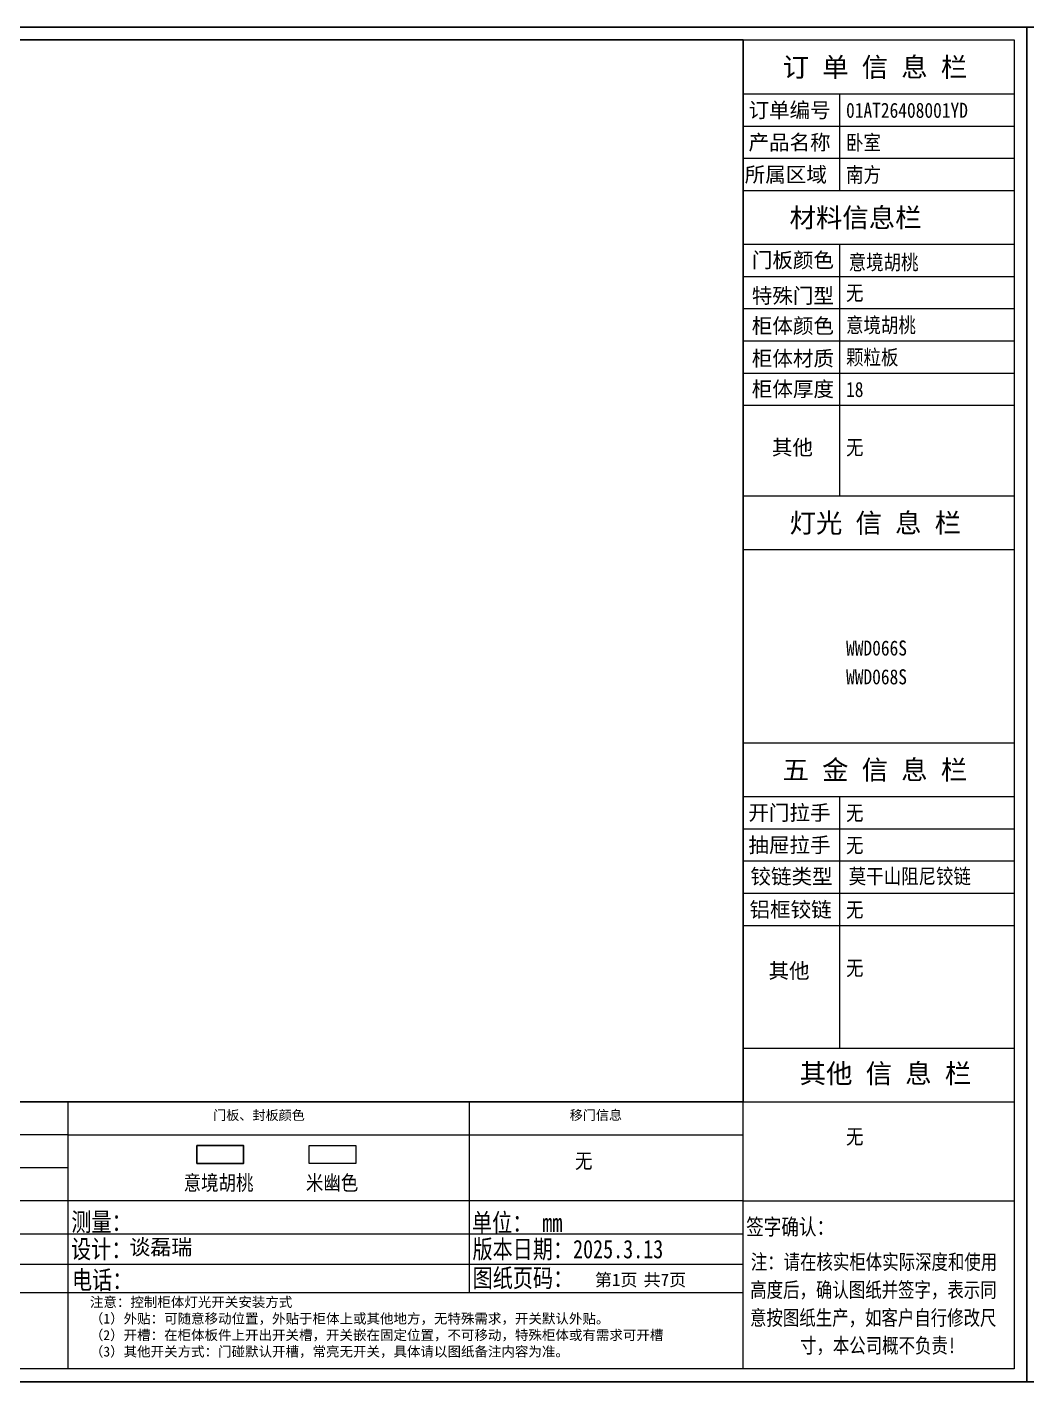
# Model space of a CAD drawing. Header units: millimetres. Extents: x 29318 to 134049, y -332664 to 3734.
# Drawn here: x 112193 to 119373, y -174661 to -164932 of the extents above; entities that cross this region are included whole.
import ezdxf
from ezdxf.enums import TextEntityAlignment as Align

# ---------------------------------------------------------------- set-up
doc = ezdxf.new("R2010")
doc.units = ezdxf.units.MM
doc.layers.add('03文字', color=255, linetype='Continuous')
doc.layers.add('blue', color=206, linetype='Continuous')
doc.layers.add('08打印', color=7, linetype='Continuous', plot=False)
doc.layers.add('内框图层', color=1, linetype='Continuous', plot=False)
for name, color, linetype, lineweight in [('222', 7, 'Continuous', 0), ('样柜柜体色', 30, 'Continuous', 9), ('样柜门板色', 4, 'Continuous', 18)]:
    doc.layers.add(name, color=color, linetype=linetype, lineweight=lineweight)
doc.styles.add('MtXpl__1', font='')
doc.styles.add('MtXpl__2', font='simhei.ttf')
doc.styles.add('宋体', font='', dxfattribs={"height": 40})
doc.styles.add('黑体', font='simhei.ttf')
doc.styles.get('MtXpl__1').set_extended_font_data('SimSun', bold=True)
doc.styles.get('宋体').set_extended_font_data('SimSun')

# ---------------------------------------------------------------- blocks, each defined once
blk = doc.blocks.new('A-页码编号#53A', base_point=(3481.1, 591.4))
at = {"color": 30, "style": '黑体'}
blk.add_attdef('F', text='', height=72, dxfattribs=at).set_placement((3771, 632.4), align=Align.MIDDLE_RIGHT)
blk.add_attdef('Z', text='', height=72, dxfattribs=at).set_placement((3805.5, 632.4), align=Align.MIDDLE_LEFT)
blk = doc.blocks.new('莫干山标准图框8.9')
at = {"layer": 'blue', "color": 5, "lineweight": 25}
for p, q in [((344647.8, 225848.5), (331947, 225848.5)), ((344647.8, 217428.5), (344647.8, 225848.5)), ((331947, 217428.5), (344647.8, 217428.5))]:
    blk.add_line(p, q, dxfattribs=at)
at = {"layer": '样柜柜体色'}
for p, q in [((332027.2, 225768.3), (344567.6, 225768.3)), ((342883.6, 217508.7), (342883.6, 225768.3)), ((344567.6, 225768.3), (344567.6, 217508.7)), ((342883.6, 225434.1), (344567.6, 225434.1)), ((343485, 224832.7), (343485, 225434.1)), ((342883.6, 225233.7), (344567.6, 225233.7)), ((342883.6, 225033.2), (344567.6, 225033.2)), ((342883.6, 224832.7), (344567.6, 224832.7)), ((342883.6, 224832.7), (344567.6, 224832.7)), ((342883.6, 224832.7), (344567.6, 224832.7)), ((342883.6, 224498.6), (344567.6, 224498.6)), ((343485, 222935.4), (343485, 224498.6)), ((342883.6, 224298.6), (344567.6, 224298.6)), ((342883.6, 224098.6), (344567.6, 224098.6)), ((342883.6, 223898.6), (344567.6, 223898.6)), ((342883.6, 223698.6), (344567.6, 223698.6)), ((342883.6, 223498.6), (344567.6, 223498.6)), ((342883.6, 222935.4), (344567.6, 222935.4)), ((342883.6, 222935.4), (344567.6, 222935.4)), ((342883.6, 222601.2), (344567.6, 222601.2)), ((342883.6, 221401.2), (344567.6, 221401.2)), ((342883.6, 221401.2), (344567.6, 221401.2)), ((342883.6, 221067.1), (344567.6, 221067.1)), ((343485, 219502.6), (343485, 221067.1)), ((342883.6, 220866.6), (344567.6, 220866.6)), ((342883.6, 220666.1), (344567.6, 220666.1)), ((342883.6, 220666.1), (344567.6, 220666.1)), ((342883.6, 220465.7), (344567.6, 220465.7)), ((342883.6, 220465.7), (344567.6, 220465.7)), ((342883.6, 220265.2), (344567.6, 220265.2)), ((342883.6, 219502.6), (344567.6, 219502.6)), ((342883.6, 219168.4), (332027.2, 219168.4)), ((338686.9, 219168.4), (338686.9, 217984.7)), ((341181.5, 219168.4), (341181.5, 217984.7)), ((342883.6, 219168.4), (344567.6, 219168.4)), ((338686.9, 218963.4), (335204.5, 218963.4)), ((338686.9, 218963.4), (342883.6, 218963.4)), ((338686.9, 218758.4), (335204.5, 218758.4)), ((342883.6, 218553.4), (332027.2, 218553.4)), ((342883.6, 218553.4), (344567.6, 218553.4)), ((334904.5, 218348.3), (342883.6, 218348.3)), ((334904.5, 218160.2), (342883.6, 218160.2)), ((334904.5, 217984.7), (342883.6, 217984.7)), ((338686.9, 217984.7), (338686.9, 217508.7)), ((344567.6, 217508.7), (332027.2, 217508.7))]:
    blk.add_line(p, q, dxfattribs=at)
for s, height, style, p in [('订 单 信 息 栏', 120.29, 'MtXpl__1', (343129.4, 225539.4)), ('订单编号', 93.56, '宋体', (342917.5, 225285.6)), ('产品名称', 93.56, '宋体', (342917.5, 225085.4)), ('所属区域', 93.56, '宋体', (342894.3, 224885)), ('材料信息栏', 120.29, 'MtXpl__1', (343172.7, 224603.9)), ('门板颜色', 93.56, '宋体', (342938.3, 224353.7)), ('特殊门型', 93.56, '宋体', (342938.3, 224132.1)), ('柜体颜色', 93.56, '宋体', (342938.3, 223945)), ('柜体材质', 93.56, '宋体', (342938.3, 223742.3)), ('柜体厚度', 93.56, '宋体', (342938.3, 223552.1)), ('其他', 93.56, '宋体', (343063, 223189.5)), ('灯光 信 息 栏', 120.29, 'MtXpl__1', (343172.7, 222706.5)), ('五 金 信 息 栏', 120.29, 'MtXpl__1', (343129.1, 221172.4)), ('开门拉手', 93.56, '宋体', (342916.7, 220919)), ('抽屉拉手', 93.56, '宋体', (342917.2, 220718.3)), ('铰链类型', 93.56, '宋体', (342929.8, 220523)), ('铝框铰链', 93.56, '宋体', (342924, 220317.1)), ('其他', 93.56, '宋体', (343041.8, 219937)), ('其他 信 息 栏', 120.29, 'MtXpl__1', (343235.9, 219285))]:
    blk.add_text(s, height=height, dxfattribs=dict(style=style)).set_placement(p)
at = {"style": 'MtXpl__2', "width": 0.8}
for s, height, p in [('签字确认：', 100.24, (342903, 218341.9)), ('注：请在核实柜体实际深度和使用', 93.558, (342931.9, 218127.4)), ('高度后，确认图纸并签字，表示同', 93.558, (342928.3, 217953.9)), ('意按图纸生产，如客户自行修改尺', 93.558, (342927.1, 217780.4)), ('寸，本公司概不负责!', 93.56, (343237.8, 217607.9))]:
    blk.add_text(s, height=height, dxfattribs=at).set_placement(p)
at = {"color": 0, "ltscale": 3, "attachment_point": 1, "style": '黑体'}
for s, insert, char_height, width in [('{\\fSimHei|b0|i0|c134|p49;门板、封板颜色}', (339590.7, 219116), 59.631, 690.85), ('{\\fSimHei|b0|i0|c134|p49;移门信息}', (341806.5, 219116.7), 59.631, 690.85), ('{\\fSimHei|b1|i0|c134|p49;注意：控制柜体灯光开关安装方式\\P（1）外贴：可随意移动位置，外贴于柜体上或其他地方，无特殊需求，开关默认外贴。\\P（2）开槽：在柜体板件上开出开关槽，开关嵌在固定位置，不可移动，特殊柜体或有需求可开槽\\P（3）其他开关方式：门碰默认开槽，常亮无开关，具体请以图纸备注内容为准。}', (338824.8, 217955.3), 61.478, 4131.556)]:
    blk.add_mtext(s, dxfattribs=dict(at, insert=insert, char_height=char_height, width=width))
at = {"layer": '222', "style": 'MtXpl__2', "width": 0.8}
for s, height, p in [('测量：', 114.48, (338709.4, 218365.6)), ('单位： mm', 114.48, (341199.4, 218361.1)), ('设计：', 114.48, (338707.9, 218196.6)), ('版本日期：2025.3.13', 114.482, (341202.5, 218196.6)), ('电话：', 114.48, (338713.6, 218004.8)), ('图纸页码：', 114.48, (341203.5, 218017.2))]:
    blk.add_text(s, height=height, dxfattribs=at).set_placement(p)

msp = doc.modelspace()

# ---------------------------------------------------------------- linework, layer by layer
at = {"color": 30}
msp.add_lwpolyline([(113412.9, -172963.41), (113747.96, -172963.41), (113747.96, -173091.67), (113412.9, -173091.67)], close=True, dxfattribs=at)
at = {"layer": '08打印'}
for points in [[(104696.62, -164931.63), (119372.62, -164931.63), (119372.62, -174661.06), (104696.62, -174661.06)], [(104696.62, -164931.63), (119372.62, -164931.63), (119372.62, -174661.06), (104696.62, -174661.06)], [(119372.62, -164931.63), (134048.62, -164931.63), (134048.62, -174661.06), (119372.62, -174661.06)], [(119372.62, -164931.63), (134048.62, -164931.63), (134048.62, -174661.06), (119372.62, -174661.06)]]:
    msp.add_lwpolyline(points, close=True, dxfattribs=at)
at = {"layer": '内框图层'}
for points in [[(104789.28, -165024.29), (117334.07, -165024.29), (117334.07, -172650.56), (104789.28, -172650.56)], [(104789.28, -172650.56), (117334.07, -172650.56), (117334.07, -165024.29), (104789.28, -165024.29)]]:
    msp.add_lwpolyline(points, close=True, dxfattribs=at)
at = {"layer": '样柜门板色', "ltscale": 3}
msp.add_lwpolyline([(114218.78, -172963.41), (114553.84, -172963.41), (114553.84, -173091.67), (114218.78, -173091.67)], close=True, dxfattribs=at)

# ---------------------------------------------------------------- block references
at = {"xscale": 1.155517762664728, "yscale": 1.155517762664728, "zscale": 1.155517762664728}
msp.add_blockref('莫干山标准图框8.9', (-278874, -425903.54), dxfattribs=at)
at = {"color": 30, "xscale": 1.247959183677906, "yscale": 1.247959183677906, "zscale": 1.247959183677906}
msp.add_blockref('A-页码编号#53A', (116214.87, -173979.31), dxfattribs=at).add_auto_attribs({'F': '第1页', 'Z': '共7页'})

# ---------------------------------------------------------------- texts
at = {"layer": '03文字', "style": '宋体', "width": 0.85}
for s, height, p in [('01AT26408001YD', 108.1048, (118073.95, -165583.23)), ('卧室', 108.105, (118073.95, -165814.88)), ('南方', 108.105, (118073.95, -166046.53)), ('意境胡桃', 108.105, (118092.61, -166674.72)), ('无', 108.1, (118073.95, -166894.83)), ('意境胡桃', 108.105, (118073.95, -167125.93)), ('颗粒板', 108.105, (118073.95, -167357.04)), ('18', 108.105, (118073.95, -167588.14)), ('无', 108.1, (118073.95, -168004.37)), ('WWD066S', 108.105, (118073.95, -169444.99)), ('WWD068S', 108.105, (118073.95, -169651.63)), ('无', 108.1, (118073.95, -170629.44)), ('无', 108.1, (118073.95, -170861.09)), ('莫干山阻尼铰链', 108.105, (118093.11, -171083.97)), ('无', 108.1, (118073.95, -171324.43)), ('无', 108.1, (118073.95, -171743.11)), ('无', 108.1, (118073.95, -172953.67)), ('无', 108.1, (116128.06, -173128.12)), ('意境胡桃', 108.105, (113317.18, -173285.07)), ('米幽色', 108.105, (114195.09, -173285.07))]:
    msp.add_text(s, height=height, dxfattribs=at).set_placement(p)
at = {"layer": '03文字', "insert": (112927.53, -173637.55), "char_height": 110.261, "width": 1112.622, "attachment_point": 1, "style": '宋体'}
msp.add_mtext('谈磊瑞', dxfattribs=at)

doc.saveas('drawing.dxf')
